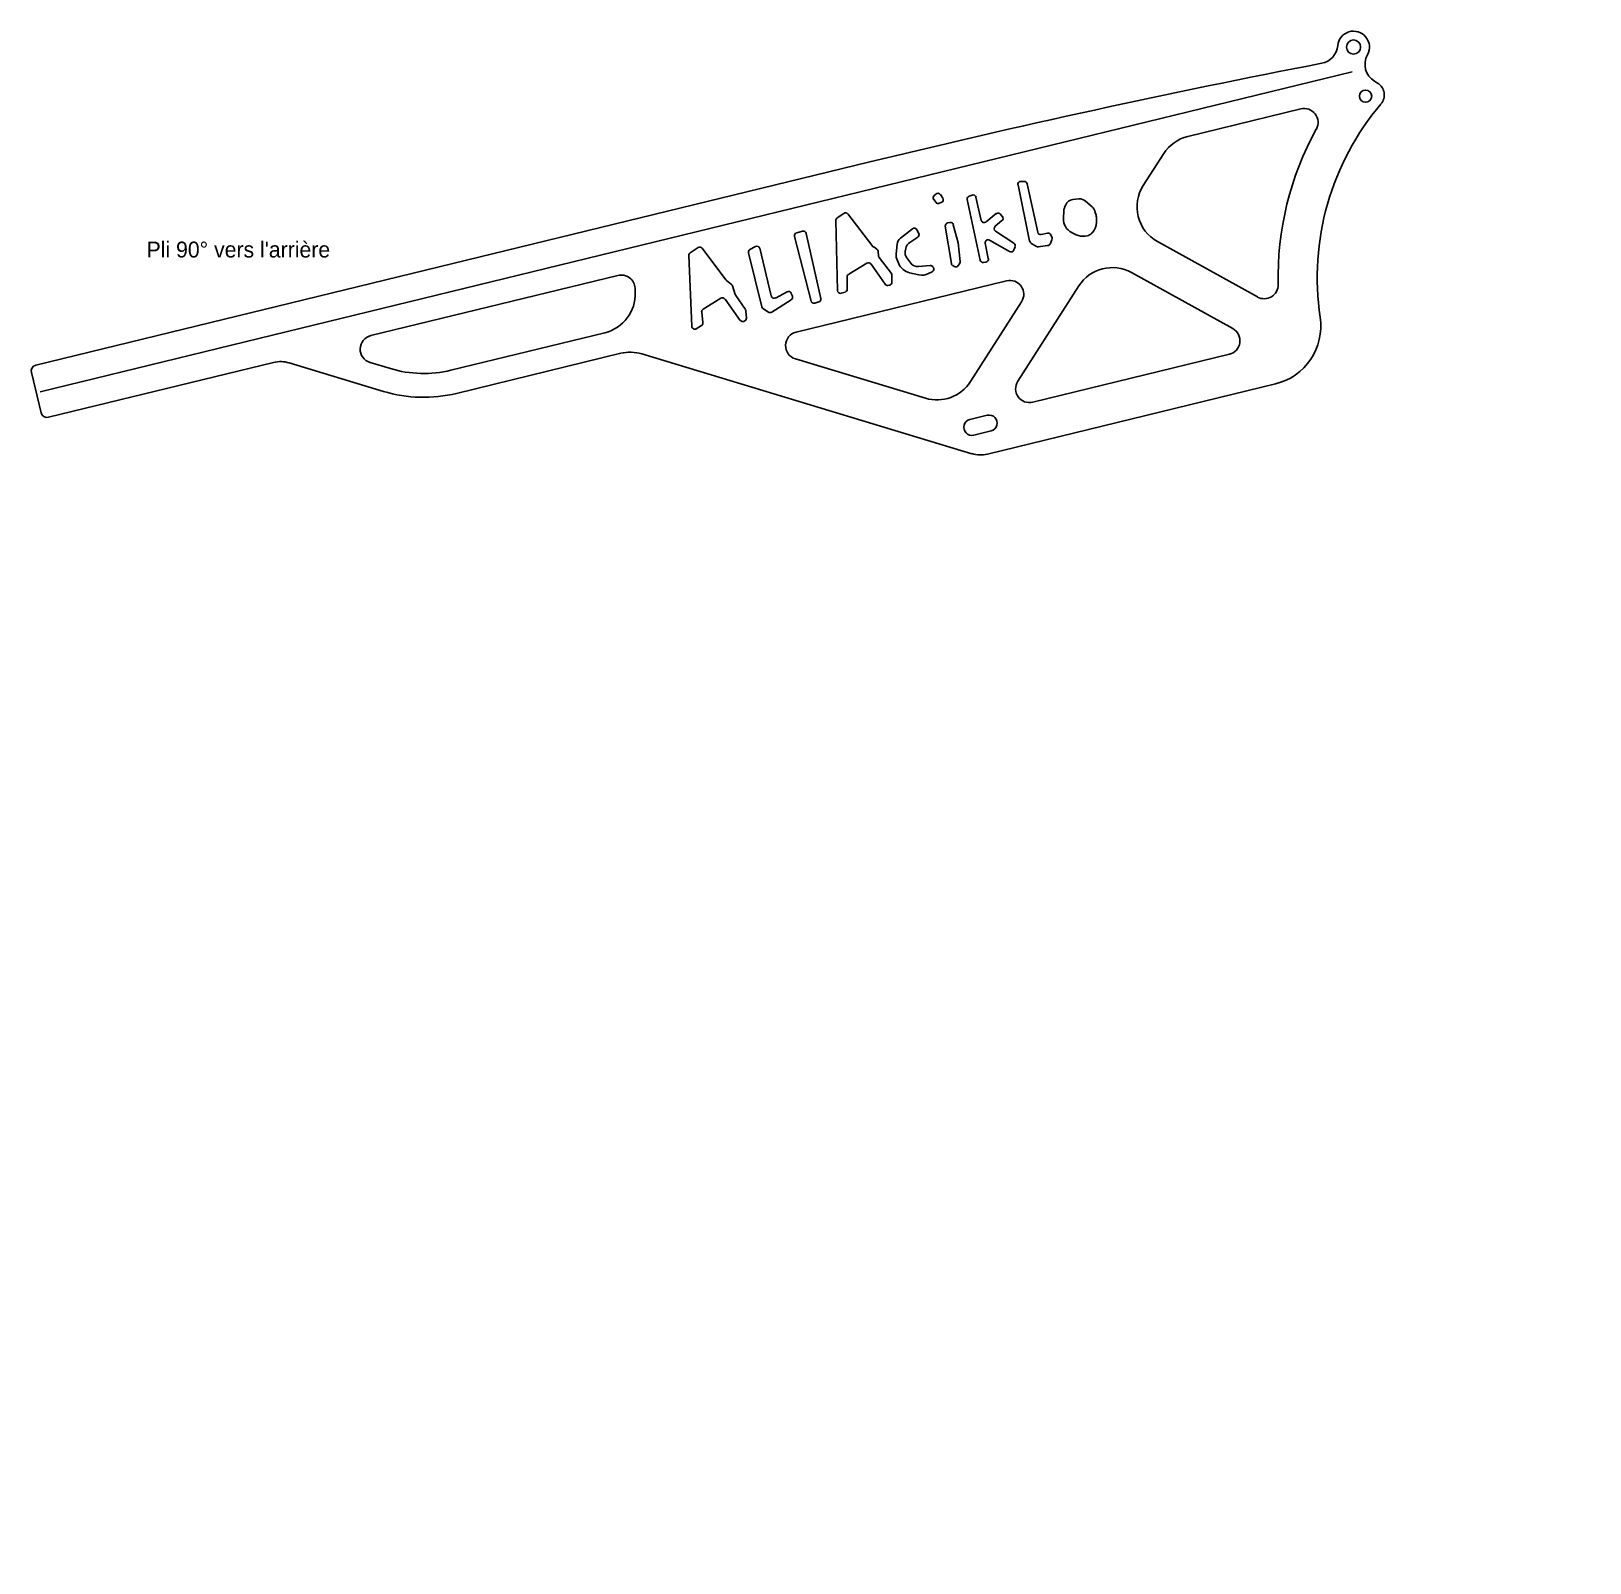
# Model space of a CAD drawing. Extents: x -287 to 499, y 0 to 772.
import ezdxf

# ---------------------------------------------------------------- set-up
doc = ezdxf.new("R2010")
doc.units = 0
doc.header["$MEASUREMENT"] = 0
doc.layers.get('0').update_dxf_attribs({"linetype": 'CONTINUOUS'})
doc.layers.add('Contours', color=31, linetype='CONTINUOUS')
doc.layers.add('Plis', color=1, linetype='CONTINUOUS')

# ---------------------------------------------------------------- blocks, each defined once
blk = doc.blocks.new('ALIACIKLO')
for p, q in [((229, 9.6), (221.2, 47.4)), ((223.1, 49.8), (225.4, 49.8)), ((227.3, 48.2), (234.4, 15.6)), ((164.6, 37.6), (166.1, 35.7)), ((166, 41.3), (164.9, 40.3)), ((168.3, 35.1), (169.6, 35.5)), ((170.6, 38.5), (169, 40.9)), ((195.7, -3.1), (187.1, 37.6)), ((188.3, 39.9), (190.3, 40.6)), ((192.9, 39.2), (196.4, 23.6)), ((252.5, 32.5), (253.3, 34.1)), ((258.1, 37.6), (262, 38)), ((266.6, 36.6), (271, 32.7)), ((99.9, -23.5), (98.8, 23.6)), ((99.7, 25.3), (104.1, 28.3)), ((106.8, 27.9), (123.7, 6.1)), ((173.9, 21.9), (175.4, 22.2)), ((199.7, 22.5), (206.6, 28.1)), ((210.4, 23.4), (205.9, 19.6)), ((209.4, 27.8), (210.6, 26.2)), ((251.7, 24.9), (252, 30.3)), ((272.9, 29.6), (273.6, 27)), ((273.9, 22.3), (273.9, 24.6)), ((82.2, -30.6), (71.1, 12.8)), ((72.5, 15.2), (76.4, 16.3)), ((78.9, 14.8), (88.7, -28.9)), ((142.2, 11.6), (150.2, 17.9)), ((153.8, 12.2), (148.5, 8.7)), ((153.3, 17.2), (154.5, 14.8)), ((176.4, -5.4), (172.3, 19.6)), ((177.7, 20.7), (180.9, 8.4)), ((206.1, 16.4), (218.4, 8.2)), ((236.7, 14.1), (241.1, 14.9)), ((242.7, 7.7), (244, 10.5)), ((243.3, 13.8), (244, 12.2)), ((257.2, 15.4), (260.2, 13.9)), ((266.4, 13), (267.7, 13.2)), ((270.6, 14.8), (271.3, 15.7)), ((2, -47.6), (0, 0)), ((0.9, 1.7), (6.2, 5.3)), ((8.9, 4.8), (24.9, -16.4)), ((49, -34.5), (40.1, 1.7)), ((41, 4), (44.7, 6.1)), ((47.7, 4.8), (55.3, -27.2)), ((124.2, 5.7), (126.3, 4.3)), ((127.2, 2.8), (127.5, -0.4)), ((139.2, 1), (139.9, 7.5)), ((145.9, 5), (145.5, 3.3)), ((180.9, 8.4), (182.3, -4)), ((201.2, -2.1), (199.1, 8.2)), ((202.1, 10.3), (215.5, 2.7)), ((218.4, 3.7), (219.2, 5.9)), ((229.9, 8.3), (233.5, 6.1)), ((234.8, 5.8), (241.1, 6.6)), ((107.4, -12.6), (119.7, -5.2)), ((122.4, -5.8), (131.9, -19.2)), ((127.9, -1.4), (136.1, -12.1)), ((141.1, -5.6), (139.6, -1.8)), ((146.5, -1.6), (149.1, -5.1)), ((154.4, -7.5), (162.1, -6.8)), ((163.8, -7.5), (164.1, -7.9)), ((177.3, -6.8), (178.3, -7.4)), ((181, -6.8), (182, -5.4)), ((197.9, -4.7), (199.5, -4.5)), ((25.3, -16.8), (28.7, -19.4)), ((29.4, -20.4), (31.2, -26.3)), ((106.4, -22.7), (106.4, -14.3)), ((133.8, -20.1), (134.8, -19.9)), ((136.5, -18), (136.5, -13.3)), ((148.3, -11.6), (154.6, -13)), ((161.1, -12.2), (163.5, -11)), ((9.6, -36.1), (21.6, -28.8)), ((24.3, -29.3), (34.5, -43.6)), ((31.5, -26.8), (38, -36.4)), ((55.7, -38.1), (68.8, -29.8)), ((58.2, -28.6), (66, -24.5)), ((68.8, -25.5), (69.6, -27.4)), ((84.7, -32), (87.4, -31.2)), ((102.4, -25.4), (105, -24.6)), ((9.4, -45.1), (8.7, -38)), ((38.7, -42.2), (38.4, -37.4)), ((49.8, -35.7), (53.5, -38.1)), ((5, -49.2), (8.5, -47.1)), ((36.4, -44.4), (37, -44.3))]:
    blk.add_line(p, q)
for centre, radius, start, end in [((455.4, -15), 150, 193.7036, 193.7036), ((223.1, 47.8), 2, 90, 191.7386), ((225.4, 47.8), 2, 12.2648, 90), ((166.2, 38.8), 2, 132.2737, 217.4054), ((167.3, 39.8), 2, 33.6901, 132.2737), ((167.6, 36.9), 2, 217.4054, 290.2249), ((168.9, 37.4), 2, 290.2249, 33.6901), ((189, 38), 2, 109.9831, 191.9969), ((191, 38.7), 2, 12.6804, 109.9831), ((258, 30), 6, 155.556, 176.9872), ((258.7, 31.6), 6, 96.009, 155.556), ((262.7, 32), 6, 49.0856, 96.009), ((267.1, 28.2), 6, 14.0362, 49.0856), ((100.8, 23.6), 2, 124.6952, 181.232), ((105.2, 26.6), 2, 37.875, 124.6952), ((174.3, 19.9), 2, 101.3099, 189.0903), ((175.8, 20.2), 2, 14.5345, 101.3099), ((198.4, 24.1), 2, 192.6804, 308.991), ((207.8, 26.5), 2, 37.875, 128.991), ((209.1, 24.9), 2, 310.9144, 37.875), ((261.7, 24.4), 10, 176.9872, 243.4349), ((263.9, 22.3), 10, 318.1798, 360), ((263.9, 24.6), 10, 0, 14.0362), ((73, 13.3), 2, 104.9314, 194.3646), ((76.9, 14.3), 2, 12.7453, 104.9314), ((145.9, 6.9), 6, 128.047, 174.2894), ((151.5, 16.3), 2, 26.5651, 128.047), ((152.7, 13.9), 2, 302.9052, 26.5651), ((201.1, 8.6), 2, 60.4222, 191.482), ((207.2, 18.1), 2, 130.9144, 236.3099), ((236.4, 16), 2, 192.2648, 281.3099), ((241.5, 13), 2, 23.9625, 101.3099), ((242.2, 11.4), 2, 334.7989, 23.9625), ((264.7, 22.9), 10, 243.4349, 279.4623), ((266.9, 18.2), 5, 279.4623, 318.1798), ((2, 0.1), 2, 123.6901, 182.3859), ((7.3, 3.6), 2, 36.8699, 123.6901), ((42, 2.2), 2, 119.7449, 193.8514), ((45.7, 4.3), 2, 13.4652, 119.7449), ((125.3, 7.3), 2, 217.875, 236.3099), ((125.2, 2.6), 2, 6.3402, 56.3099), ((145.2, 0.4), 6, 174.2894, 201.8014), ((151.3, 2), 6, 167.0054, 216.8699), ((151.7, 3.7), 6, 122.9052, 167.0054), ((216.5, 4.4), 2, 240.4222, 340.56), ((217.3, 6.6), 2, 340.56, 56.3099), ((231, 10), 2, 191.7386, 237.9946), ((234.6, 7.8), 2, 237.9946, 277.3524), ((240.9, 8.6), 2, 277.3524, 334.7989), ((120.7, -6.9), 2, 35.1807, 120.8157), ((129.5, -0.2), 2, 186.3402, 217.2348), ((150.4, -1.8), 10, 201.8014, 257.8941), ((153.9, -1.5), 6, 216.8699, 274.9697), ((162.3, -8.8), 2, 39.8056, 94.9697), ((162.6, -9.2), 2, 296.0851, 39.8056), ((178.3, -5.1), 2, 189.0903, 237.7183), ((179.4, -5.7), 2, 237.7183, 326.3099), ((180.3, -4.2), 2, 326.3099, 6.3402), ((197.7, -2.7), 2, 191.9969, 276.7098), ((199.3, -2.5), 2, 276.7098, 11.482), ((26.5, -15.2), 2, 216.8699, 233.1301), ((27.5, -21), 2, 17.1027, 53.1301), ((108.4, -14.3), 2, 120.8157, 180), ((133.5, -18.1), 2, 215.1807, 277.5946), ((134.5, -18), 2, 277.5946, 0.0719), ((134.5, -13.4), 2, 0.0719, 37.2348), ((156.7, -3.2), 10, 257.8941, 296.0851), ((22.6, -30.5), 2, 35.7067, 121.2637), ((33.2, -25.7), 2, 197.1027, 214.2869), ((57.3, -26.8), 2, 193.4652, 297.5528), ((66.9, -26.2), 2, 22.71, 117.5528), ((67.7, -28.1), 2, 302.2988, 22.71), ((84.1, -30.1), 2, 194.3646, 286.2602), ((86.8, -29.3), 2, 286.2602, 12.7453), ((101.9, -23.5), 2, 181.232, 287.354), ((104.4, -22.7), 2, 287.354, 360), ((10.6, -37.8), 2, 121.2637, 186.1702), ((36.4, -37.6), 2, 4.2276, 34.2869), ((50.9, -34), 2, 193.8514, 236.5417), ((54.6, -36.4), 2, 236.5417, 302.2988), ((4, -47.5), 2, 182.3859, 301.4296), ((7.4, -45.4), 2, 301.4296, 6.1702), ((36.1, -42.4), 2, 215.7067, 278.1301), ((36.7, -42.3), 2, 278.1301, 4.2276)]:
    blk.add_arc(centre, radius, start, end)

msp = doc.modelspace()

# ---------------------------------------------------------------- linework, layer by layer
at = {"layer": 'Contours'}
for p, q in [((390.38, 746.77), (391.93, 745.83)), ((353.26, 732.85), (296.24, 718.95)), ((273.84, 694.24), (284.14, 710.31)), ((-284.3, 603.63), (135.38, 705.97)), ((331.41, 638.04), (280.99, 665.95)), ((-115.45, 618.56), (9.08, 648.93)), ((204.96, 646.2), (98.91, 620.34)), ((267.92, 650.33), (318.95, 622.08)), ((17.73, 642.42), (17.82, 640.33)), ((210.6, 595.58), (241.4, 643.62)), ((186.72, 595.38), (212.52, 635.63)), ((2.57, 620.06), (-75.06, 601.13)), ((-277.91, 577.4), (-164.48, 605.06)), ((-156.59, 604.85), (-109.05, 590.48)), ((-105.58, 601.96), (-115.82, 605.06)), ((10.54, 609.65), (-72.21, 589.48)), ((187.46, 559.07), (21.07, 609.37)), ((98.54, 606.84), (164.09, 587.03)), ((317.21, 609.15), (218.15, 585)), ((-286.51, 600.01), (-281.53, 579.61)), ((195.36, 558.86), (340.41, 594.23)), ((186.47, 576.3), (195.22, 578.43)), ((188.39, 568.43), (197.13, 570.56))]:
    msp.add_line(p, q, dxfattribs=at)
for centre, radius in [((379.82, 764.03), 3.55), ((385.86, 739.26), 3.1)]:
    msp.add_circle(centre, radius, dxfattribs=at)
for centre, radius, start, end in [((379.82, 764.03), 8, 331.04872, 174.80127), ((361.89, 765.66), 10, 280.95987, 354.80127), ((1302.17, -4089.78), 4935.65, 100.95987, 103.67412), ((395.57, 755.32), 10, 151.04872, 238.70358), ((388.29, 739.85), 7, 319.67986, 58.70358), ((354.92, 726.05), 7, 331.11249, 103.70358), ((496.76, 647.79), 135.27, 139.67986, 188.49628), ((496.76, 647.79), 155, 151.11249, 181.28328), ((300.98, 699.52), 20, 103.70358, 147.33991), ((290.68, 683.45), 20, 147.33991, 241.03165), ((258.23, 632.83), 20, 61.03165, 147.33991), ((10.74, 642.12), 7, 2.38594, 103.70358), ((206.62, 639.4), 7, 327.33991, 103.70358), ((334.8, 644.16), 7, 241.03165, 1.28328), ((-2.17, 639.49), 20, 283.70358, 2.38594), ((315.56, 615.96), 7, 283.70358, 61.03165), ((333.31, 623.37), 30, 283.70358, 8.49628), ((-113.79, 611.76), 7, 103.70358, 253.18122), ((100.57, 613.54), 7, 103.70358, 253.18122), ((-160.93, 590.49), 15, 73.18122, 103.70358), ((15.28, 590.22), 20, 73.18122, 103.70358), ((-283.59, 600.72), 3, 103.70358, 193.70358), ((-88.8, 657.48), 58, 253.18122, 283.70358), ((-88.8, 657.48), 70, 253.18122, 283.70358), ((169.88, 606.17), 20, 253.18122, 327.33991), ((216.49, 591.8), 7, 147.33991, 283.70358), ((-278.62, 580.32), 3, 193.70358, 283.70358), ((187.43, 572.36), 4.05, 103.70357, 283.70358), ((196.18, 574.49), 4.05, 283.70357, 103.70358), ((191.8, 573.43), 15, 253.18122, 283.70358)]:
    msp.add_arc(centre, radius, start, end, dxfattribs=at)
at = {"layer": 'Plis'}
msp.add_line((-282.08, 590.28), (379.16, 751.52), dxfattribs=at)

# ---------------------------------------------------------------- block references
at = {"layer": 'Contours', "xscale": 0.75, "yscale": 0.75}
msp.add_blockref('ALIACIKLO', (44.83, 658.97), dxfattribs=at)

# ---------------------------------------------------------------- texts
at = {"layer": 'Plis'}
msp.add_text("Pli 90° vers l'arrière", height=8, dxfattribs=at).set_placement((-228.44, 657.95))

doc.saveas('drawing.dxf')
